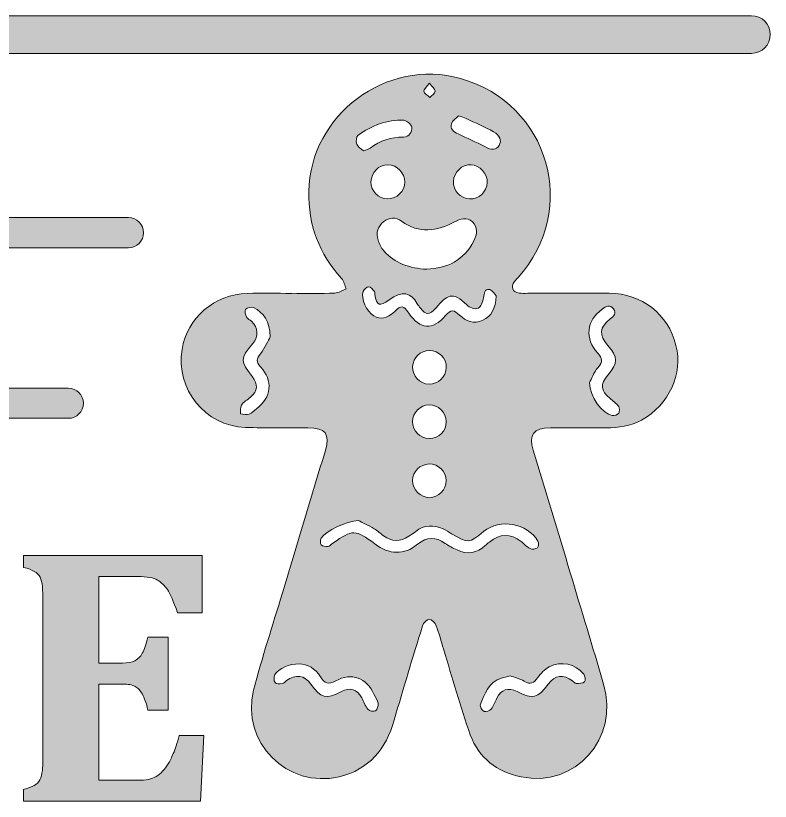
# Model space of a CAD drawing. Header units: inches. Extents: x 72 to 1008, y -817 to -264.
# Drawn here: x 845 to 1008, y -738 to -568.4 of the extents above; entities that cross this region are included whole.
import ezdxf

# ---------------------------------------------------------------- set-up
doc = ezdxf.new("R2010")
doc.units = ezdxf.units.IN
doc.header["$MEASUREMENT"] = 0
doc.layers.add('Layer 1', color=7, linetype='Continuous')

# ---------------------------------------------------------------- blocks, each defined once
blk = doc.blocks.new('block 14')
at = {"layer": 'Layer 1', "true_color": 0x680b10}
h = blk.add_hatch(color=246, dxfattribs=at)
h.dxf.hatch_style = 2
edge = h.paths.add_edge_path()
edge.add_spline(control_points=[(885.23, -684.91), (885.23, -684.91), (885.23, -697.27), (885.23, -697.27), (885.23, -697.27), (879.91, -697.27), (879.91, -697.27), (879.05, -694.81), (878.33, -693.14), (877.73, -692.27), (877.13, -691.41), (876.42, -690.72), (875.59, -690.21), (874.76, -689.71), (873.35, -689.45), (871.36, -689.45), (871.36, -689.45), (862.88, -689.45), (862.88, -689.45), (862.88, -689.45), (862.88, -708.12), (862.88, -708.12), (862.88, -708.12), (868.01, -708.12), (868.01, -708.12), (869.15, -708.12), (870.05, -707.95), (870.69, -707.63), (871.34, -707.31), (871.88, -706.77), (872.31, -706.02), (872.73, -705.26), (873.14, -704.1), (873.53, -702.52), (873.53, -702.52), (877.92, -702.52), (877.92, -702.52), (877.92, -702.52), (877.92, -718.3), (877.92, -718.3), (877.92, -718.3), (873.53, -718.3), (873.53, -718.3), (873.17, -716.8), (872.77, -715.65), (872.33, -714.86), (871.89, -714.07), (871.36, -713.51), (870.75, -713.17), (870.14, -712.83), (869.23, -712.66), (868.01, -712.66), (868.01, -712.66), (862.88, -712.66), (862.88, -712.66), (862.88, -712.66), (862.88, -733.43), (862.88, -733.43), (862.88, -733.43), (871.32, -733.43), (871.32, -733.43), (872.22, -733.43), (872.99, -733.37), (873.61, -733.25), (874.23, -733.13), (874.79, -732.93), (875.28, -732.65), (875.77, -732.36), (876.25, -731.97), (876.7, -731.48), (877.15, -730.99), (877.55, -730.46), (877.91, -729.89), (878.25, -729.32), (878.62, -728.57), (879.01, -727.63), (879.4, -726.7), (879.83, -725.42), (880.3, -723.78), (880.3, -723.78), (885.62, -723.78), (885.62, -723.78), (885.62, -723.78), (884.88, -737.97), (884.88, -737.97), (884.88, -737.97), (846.67, -737.97), (846.67, -737.97), (846.67, -737.97), (846.67, -735.41), (846.67, -735.41), (847.63, -735.15), (848.38, -734.87), (848.94, -734.57), (849.5, -734.27), (849.91, -733.86), (850.19, -733.33), (850.46, -732.8), (850.63, -732.12), (850.71, -731.31), (850.79, -730.49), (850.83, -729.46), (850.83, -728.21), (850.83, -728.21), (850.83, -694.7), (850.83, -694.7), (850.83, -693.49), (850.79, -692.46), (850.73, -691.63), (850.67, -690.8), (850.5, -690.13), (850.22, -689.61), (849.95, -689.09), (849.54, -688.67), (848.98, -688.35), (848.42, -688.02), (847.65, -687.73), (846.67, -687.47), (846.67, -687.47), (846.67, -684.91), (846.67, -684.91), (846.67, -684.91), (885.23, -684.91), (885.23, -684.91)], knot_values=[0, 0, 0, 0, 1, 1, 1, 2, 2, 2, 3, 3, 3, 4, 4, 4, 5, 5, 5, 6, 6, 6, 7, 7, 7, 8, 8, 8, 9, 9, 9, 10, 10, 10, 11, 11, 11, 12, 12, 12, 13, 13, 13, 14, 14, 14, 15, 15, 15, 16, 16, 16, 17, 17, 17, 18, 18, 18, 19, 19, 19, 20, 20, 20, 21, 21, 21, 22, 22, 22, 23, 23, 23, 24, 24, 24, 25, 25, 25, 26, 26, 26, 27, 27, 27, 28, 28, 28, 29, 29, 29, 30, 30, 30, 31, 31, 31, 32, 32, 32, 33, 33, 33, 34, 34, 34, 35, 35, 35, 36, 36, 36, 37, 37, 37, 38, 38, 38, 39, 39, 39, 40, 40, 40, 41, 41, 41, 41], degree=3, periodic=1)
at = {"layer": 'Layer 1', "lineweight": 0}
blk.add_open_spline([(885.23, -684.91), (885.23, -684.91), (885.23, -697.27), (885.23, -697.27), (885.23, -697.27), (879.91, -697.27), (879.91, -697.27), (879.05, -694.81), (878.33, -693.14), (877.73, -692.27), (877.13, -691.41), (876.42, -690.72), (875.59, -690.21), (874.76, -689.71), (873.35, -689.45), (871.36, -689.45), (871.36, -689.45), (862.88, -689.45), (862.88, -689.45), (862.88, -689.45), (862.88, -708.12), (862.88, -708.12), (862.88, -708.12), (868.01, -708.12), (868.01, -708.12), (869.15, -708.12), (870.05, -707.95), (870.69, -707.63), (871.34, -707.31), (871.88, -706.77), (872.31, -706.02), (872.73, -705.26), (873.14, -704.1), (873.53, -702.52), (873.53, -702.52), (877.92, -702.52), (877.92, -702.52), (877.92, -702.52), (877.92, -718.3), (877.92, -718.3), (877.92, -718.3), (873.53, -718.3), (873.53, -718.3), (873.17, -716.8), (872.77, -715.65), (872.33, -714.86), (871.89, -714.07), (871.36, -713.51), (870.75, -713.17), (870.14, -712.83), (869.23, -712.66), (868.01, -712.66), (868.01, -712.66), (862.88, -712.66), (862.88, -712.66), (862.88, -712.66), (862.88, -733.43), (862.88, -733.43), (862.88, -733.43), (871.32, -733.43), (871.32, -733.43), (872.22, -733.43), (872.99, -733.37), (873.61, -733.25), (874.23, -733.13), (874.79, -732.93), (875.28, -732.65), (875.77, -732.36), (876.25, -731.97), (876.7, -731.48), (877.15, -730.99), (877.55, -730.46), (877.91, -729.89), (878.25, -729.32), (878.62, -728.57), (879.01, -727.63), (879.4, -726.7), (879.83, -725.42), (880.3, -723.78), (880.3, -723.78), (885.62, -723.78), (885.62, -723.78), (885.62, -723.78), (884.88, -737.97), (884.88, -737.97), (884.88, -737.97), (846.67, -737.97), (846.67, -737.97), (846.67, -737.97), (846.67, -735.41), (846.67, -735.41), (847.63, -735.15), (848.38, -734.87), (848.94, -734.57), (849.5, -734.27), (849.91, -733.86), (850.19, -733.33), (850.46, -732.8), (850.63, -732.12), (850.71, -731.31), (850.79, -730.49), (850.83, -729.46), (850.83, -728.21), (850.83, -728.21), (850.83, -694.7), (850.83, -694.7), (850.83, -693.49), (850.79, -692.46), (850.73, -691.63), (850.67, -690.8), (850.5, -690.13), (850.22, -689.61), (849.95, -689.09), (849.54, -688.67), (848.98, -688.35), (848.42, -688.02), (847.65, -687.73), (846.67, -687.47), (846.67, -687.47), (846.67, -684.91), (846.67, -684.91), (846.67, -684.91), (885.23, -684.91), (885.23, -684.91)], degree=3, knots=[0, 0, 0, 0, 1, 1, 1, 2, 2, 2, 3, 3, 3, 4, 4, 4, 5, 5, 5, 6, 6, 6, 7, 7, 7, 8, 8, 8, 9, 9, 9, 10, 10, 10, 11, 11, 11, 12, 12, 12, 13, 13, 13, 14, 14, 14, 15, 15, 15, 16, 16, 16, 17, 17, 17, 18, 18, 18, 19, 19, 19, 20, 20, 20, 21, 21, 21, 22, 22, 22, 23, 23, 23, 24, 24, 24, 25, 25, 25, 26, 26, 26, 27, 27, 27, 28, 28, 28, 29, 29, 29, 30, 30, 30, 31, 31, 31, 32, 32, 32, 33, 33, 33, 34, 34, 34, 35, 35, 35, 36, 36, 36, 37, 37, 37, 38, 38, 38, 39, 39, 39, 40, 40, 40, 41, 41, 41, 41], dxfattribs=at)
blk = doc.blocks.new('block 18')
at = {"layer": 'Layer 1', "true_color": 0x680b10}
h = blk.add_hatch(color=246, dxfattribs=at)
h.dxf.hatch_style = 2
edge = h.paths.add_edge_path()
edge.add_spline(control_points=[(1003.91, -576.49), (1003.91, -576.49), (76.09, -576.49), (76.09, -576.49), (73.84, -576.49), (72.03, -574.67), (72.03, -572.42), (72.03, -570.18), (73.84, -568.36), (76.09, -568.36), (76.09, -568.36), (1003.91, -568.36), (1003.91, -568.36), (1006.16, -568.36), (1007.97, -570.18), (1007.97, -572.42), (1007.97, -574.67), (1006.16, -576.49), (1003.91, -576.49)], knot_values=[0, 0, 0, 0, 1, 1, 1, 2, 2, 2, 3, 3, 3, 4, 4, 4, 5, 5, 5, 6, 6, 6, 6], degree=3, periodic=1)
at = {"layer": 'Layer 1', "lineweight": 0}
blk.add_open_spline([(1003.91, -576.49), (1003.91, -576.49), (76.09, -576.49), (76.09, -576.49), (73.84, -576.49), (72.03, -574.67), (72.03, -572.42), (72.03, -570.18), (73.84, -568.36), (76.09, -568.36), (76.09, -568.36), (1003.91, -568.36), (1003.91, -568.36), (1006.16, -568.36), (1007.97, -570.18), (1007.97, -572.42), (1007.97, -574.67), (1006.16, -576.49), (1003.91, -576.49)], degree=3, knots=[0, 0, 0, 0, 1, 1, 1, 2, 2, 2, 3, 3, 3, 4, 4, 4, 5, 5, 5, 6, 6, 6, 6], dxfattribs=at)
blk = doc.blocks.new('block 17')
at = {"layer": 'Layer 1'}
blk.add_blockref('block 18', (0, 0), dxfattribs=at)
blk = doc.blocks.new('block 20')
at = {"layer": 'Layer 1', "true_color": 0x680b10}
h = blk.add_hatch(color=246, dxfattribs=at)
h.dxf.hatch_style = 2
edge = h.paths.add_edge_path()
edge.add_spline(control_points=[(904.52, -628.3), (907.65, -628.3), (910.79, -628.36), (913.92, -628.25), (914.73, -628.23), (915.53, -627.66), (916.34, -627.34), (916.03, -626.59), (915.88, -625.67), (915.36, -625.1), (910.48, -619.78), (908.15, -613.52), (908.28, -606.32), (908.56, -589.75), (925.07, -577.45), (941.06, -581.91), (960.13, -587.23), (966.79, -610.26), (953.48, -624.89), (953.22, -625.17), (952.95, -625.45), (952.72, -625.75), (951.84, -626.9), (952.26, -628.02), (953.69, -628.25), (954.29, -628.34), (954.9, -628.3), (955.51, -628.3), (961.39, -628.3), (967.27, -628.27), (973.15, -628.3), (980.24, -628.33), (985.88, -632.73), (987.6, -639.53), (989.16, -645.7), (986.1, -652.4), (980.15, -655.66), (977.78, -656.96), (975.18, -657.35), (972.5, -657.34), (968.49, -657.31), (964.48, -657.31), (960.46, -657.32), (956.84, -657.33), (955.74, -658.76), (956.77, -662.18), (959.42, -671.02), (962.11, -679.85), (964.77, -688.68), (967.17, -696.68), (969.61, -704.66), (971.96, -712.67), (975.39, -724.38), (965.83, -735.15), (954.12, -732.71), (948.94, -731.64), (944.98, -728.63), (943.17, -723.64), (940.97, -717.55), (939.27, -711.28), (937.37, -705.09), (936.85, -703.41), (936.45, -701.69), (935.81, -700.06), (935.58, -699.46), (934.82, -698.66), (934.33, -698.67), (933.8, -698.7), (933.02, -699.49), (932.84, -700.09), (930.74, -706.86), (928.68, -713.64), (926.73, -720.45), (924.94, -726.68), (921.32, -731.14), (914.85, -732.67), (903.67, -735.33), (893.53, -725.15), (896.36, -714.01), (898.16, -706.93), (900.47, -699.99), (902.57, -692.99), (905.65, -682.74), (908.77, -672.49), (911.85, -662.23), (912.92, -658.66), (911.87, -657.33), (908.1, -657.33), (903.59, -657.32), (899.08, -657.43), (894.58, -657.25), (885.82, -656.91), (879.52, -649.06), (880.89, -640.41), (881.98, -633.62), (887.9, -628.5), (894.96, -628.32), (898.14, -628.24), (901.33, -628.31), (904.52, -628.31), (904.52, -628.3), (904.52, -628.3), (904.52, -628.3)], knot_values=[0, 0, 0, 0, 1, 1, 1, 2, 2, 2, 3, 3, 3, 4, 4, 4, 5, 5, 5, 6, 6, 6, 7, 7, 7, 8, 8, 8, 9, 9, 9, 10, 10, 10, 11, 11, 11, 12, 12, 12, 13, 13, 13, 14, 14, 14, 15, 15, 15, 16, 16, 16, 17, 17, 17, 18, 18, 18, 19, 19, 19, 20, 20, 20, 21, 21, 21, 22, 22, 22, 23, 23, 23, 24, 24, 24, 25, 25, 25, 26, 26, 26, 27, 27, 27, 28, 28, 28, 29, 29, 29, 30, 30, 30, 31, 31, 31, 32, 32, 32, 33, 33, 33, 34, 34, 34, 34], degree=3, periodic=1)
edge = h.paths.add_edge_path()
edge.add_spline(control_points=[(933.78, -623.1), (938.13, -622.92), (941.77, -621.21), (943.92, -616.99), (944.66, -615.55), (944.85, -614.05), (943.61, -612.87), (942.43, -611.73), (941.01, -612.25), (939.76, -612.89), (935.9, -614.84), (932.12, -615.53), (928.31, -612.71), (927.12, -611.83), (925.65, -611.86), (924.45, -612.82), (923.19, -613.83), (922.73, -615.25), (923.24, -616.82), (923.5, -617.63), (923.92, -618.46), (924.48, -619.1), (926.86, -621.86), (930.04, -622.88), (933.78, -623.1)], knot_values=[0, 0, 0, 0, 1, 1, 1, 2, 2, 2, 3, 3, 3, 4, 4, 4, 5, 5, 5, 6, 6, 6, 7, 7, 7, 8, 8, 8, 8], degree=3, periodic=1)
edge = h.paths.add_edge_path()
edge.add_spline(control_points=[(918.98, -677.37), (916.48, -677.37), (911.85, -679.7), (910.94, -681.17), (910.72, -681.53), (910.72, -682.3), (910.96, -682.6), (911.22, -682.91), (911.91, -683.01), (912.38, -682.96), (912.77, -682.91), (913.11, -682.5), (913.47, -682.25), (917.77, -679.24), (918.33, -679.25), (922.54, -682.4), (925.63, -684.71), (928.82, -684.9), (931.77, -682.49), (933.86, -680.79), (935.65, -680.85), (937.71, -682.29), (938.51, -682.85), (939.42, -683.28), (940.3, -683.71), (942.54, -684.79), (944.57, -684.36), (946.41, -682.77), (946.7, -682.52), (946.98, -682.26), (947.28, -682.02), (949.67, -680.12), (951.71, -680.07), (954.17, -681.9), (954.83, -682.39), (955.37, -683.08), (956.09, -683.43), (956.51, -683.64), (957.29, -683.52), (957.67, -683.23), (957.93, -683.03), (957.98, -682.16), (957.77, -681.81), (955.43, -677.88), (949.6, -676.88), (946.05, -679.74), (942.86, -682.31), (942.69, -682.32), (939.13, -680.22), (938.52, -679.86), (937.93, -679.43), (937.28, -679.15), (935.22, -678.25), (933.23, -678.24), (931.38, -679.7), (930.91, -680.08), (930.4, -680.41), (929.9, -680.74), (927.95, -681.99), (926.31, -681.97), (924.4, -680.63), (923.73, -680.16), (923.14, -679.55), (922.43, -679.14), (921.12, -678.4), (919.75, -677.76), (918.98, -677.37)], knot_values=[0, 0, 0, 0, 1, 1, 1, 2, 2, 2, 3, 3, 3, 4, 4, 4, 5, 5, 5, 6, 6, 6, 7, 7, 7, 8, 8, 8, 9, 9, 9, 10, 10, 10, 11, 11, 11, 12, 12, 12, 13, 13, 13, 14, 14, 14, 15, 15, 15, 16, 16, 16, 17, 17, 17, 18, 18, 18, 19, 19, 19, 20, 20, 20, 21, 21, 21, 22, 22, 22, 22], degree=3, periodic=1)
edge = h.paths.add_edge_path()
edge.add_spline(control_points=[(948.75, -628.87), (948.49, -628.59), (948.01, -627.63), (947.36, -627.5), (946.18, -627.26), (946.21, -628.36), (946.02, -629.26), (945.85, -630.1), (945.46, -631.25), (944.84, -631.54), (944.25, -631.81), (942.96, -631.38), (942.43, -630.82), (939.37, -627.61), (938.01, -628.83), (935.78, -631.42), (935.74, -631.47), (935.72, -631.52), (935.68, -631.56), (934.35, -633.02), (933.57, -633.01), (932.38, -631.48), (932.14, -631.18), (931.9, -630.88), (931.71, -630.55), (930.3, -628.08), (928.51, -627.67), (925.62, -629.73), (923.6, -631.18), (922.97, -631.02), (922.55, -628.56), (922.52, -628.34), (922.59, -628.05), (922.47, -627.92), (922.09, -627.51), (921.65, -626.87), (921.24, -626.88), (920.81, -626.88), (920.17, -627.45), (920, -627.91), (919.45, -629.4), (920.78, -632.26), (922.32, -633.19), (923.75, -634.05), (925.14, -633.76), (926.76, -632.28), (928.37, -630.81), (928.67, -630.84), (929.89, -632.61), (932.32, -636.11), (935.07, -636.36), (937.79, -633.12), (938.96, -631.73), (939.64, -631.83), (940.85, -633.02), (942.2, -634.34), (943.92, -634.99), (945.84, -634.13), (947.81, -633.24), (948.6, -631.57), (948.75, -628.87)], knot_values=[0, 0, 0, 0, 1, 1, 1, 2, 2, 2, 3, 3, 3, 4, 4, 4, 5, 5, 5, 6, 6, 6, 7, 7, 7, 8, 8, 8, 9, 9, 9, 10, 10, 10, 11, 11, 11, 12, 12, 12, 13, 13, 13, 14, 14, 14, 15, 15, 15, 16, 16, 16, 17, 17, 17, 18, 18, 18, 19, 19, 19, 20, 20, 20, 20], degree=3, periodic=1)
edge = h.paths.add_edge_path()
edge.add_spline(control_points=[(899.96, -637.7), (899.81, -634.32), (898.5, -632.5), (896.35, -631.33), (895.94, -631.11), (894.95, -631.42), (894.58, -631.81), (894.34, -632.06), (894.65, -632.97), (894.89, -633.49), (895.06, -633.84), (895.57, -634.02), (895.88, -634.32), (897.38, -635.74), (897.48, -637.53), (896.16, -639.14), (893.45, -642.43), (893.45, -642.98), (896.08, -646.3), (897.38, -647.94), (897.25, -649.38), (895.67, -650.73), (895, -651.3), (894.19, -651.76), (893.71, -652.46), (893.4, -652.91), (893.57, -653.69), (893.52, -654.33), (894.16, -654.37), (894.85, -654.58), (895.42, -654.4), (896, -654.21), (896.45, -653.62), (896.98, -653.23), (900.24, -650.78), (900.63, -647.14), (897.82, -644.15), (896.81, -643.07), (897.04, -642.4), (897.82, -641.35), (898.8, -640.03), (899.5, -638.52), (899.96, -637.7)], knot_values=[0, 0, 0, 0, 1, 1, 1, 2, 2, 2, 3, 3, 3, 4, 4, 4, 5, 5, 5, 6, 6, 6, 7, 7, 7, 8, 8, 8, 9, 9, 9, 10, 10, 10, 11, 11, 11, 12, 12, 12, 13, 13, 13, 14, 14, 14, 14], degree=3, periodic=1)
edge = h.paths.add_edge_path()
edge.add_spline(control_points=[(968.94, -647.59), (968.99, -650.7), (971.65, -654.23), (973.82, -654.69), (974.25, -654.78), (974.97, -654.53), (975.22, -654.19), (975.46, -653.86), (975.46, -653.06), (975.22, -652.74), (974.7, -652.06), (973.96, -651.53), (973.29, -650.97), (971.32, -649.33), (971.2, -647.9), (972.89, -645.94), (975.1, -643.38), (975.09, -642.11), (972.84, -639.52), (970.92, -637.3), (971.05, -635.68), (973.4, -633.83), (974.17, -633.22), (974.79, -632.59), (974.09, -631.66), (973.34, -630.66), (972.46, -631.11), (971.65, -631.71), (968.23, -634.2), (967.81, -638.08), (970.71, -641.23), (971.71, -642.32), (971.84, -643.07), (970.78, -644.28), (969.82, -645.38), (969.32, -646.88), (968.94, -647.59)], knot_values=[0, 0, 0, 0, 1, 1, 1, 2, 2, 2, 3, 3, 3, 4, 4, 4, 5, 5, 5, 6, 6, 6, 7, 7, 7, 8, 8, 8, 9, 9, 9, 10, 10, 10, 11, 11, 11, 12, 12, 12, 12], degree=3, periodic=1)
edge = h.paths.add_edge_path()
edge.add_spline(control_points=[(951.78, -710.91), (950.98, -711.11), (950.44, -711.22), (949.92, -711.38), (947.04, -712.25), (946.3, -714.85), (945.33, -717.21), (945.2, -717.53), (945.75, -718.41), (946.15, -718.56), (946.57, -718.71), (947.39, -718.43), (947.68, -718.07), (948.22, -717.4), (948.5, -716.53), (948.89, -715.74), (949.83, -713.85), (951.4, -713.32), (953.26, -714.26), (956.73, -716.03), (957.65, -715.81), (960, -712.68), (961.49, -710.71), (963.26, -710.48), (965.25, -711.99), (965.52, -712.19), (965.78, -712.57), (966.03, -712.56), (966.67, -712.55), (967.46, -712.55), (967.87, -712.19), (968.12, -711.97), (967.98, -710.91), (967.66, -710.51), (965.86, -708.29), (962.74, -707.6), (960.21, -708.96), (959.25, -709.48), (958.39, -710.37), (957.73, -711.27), (956.89, -712.43), (956.19, -712.94), (954.79, -712.04), (953.85, -711.44), (952.67, -711.23), (951.78, -710.91)], knot_values=[0, 0, 0, 0, 1, 1, 1, 2, 2, 2, 3, 3, 3, 4, 4, 4, 5, 5, 5, 6, 6, 6, 7, 7, 7, 8, 8, 8, 9, 9, 9, 10, 10, 10, 11, 11, 11, 12, 12, 12, 13, 13, 13, 14, 14, 14, 15, 15, 15, 15], degree=3, periodic=1)
edge = h.paths.add_edge_path()
edge.add_spline(control_points=[(906.2, -708.3), (904, -708.3), (901.85, -709.23), (900.96, -710.62), (900.69, -711.05), (900.71, -711.92), (900.98, -712.33), (901.18, -712.64), (902.02, -712.63), (902.56, -712.57), (902.88, -712.54), (903.17, -712.13), (903.48, -711.91), (905.44, -710.45), (907.33, -710.74), (908.73, -712.7), (910.9, -715.74), (912.03, -716.01), (915.33, -714.28), (917.23, -713.29), (918.73, -713.75), (919.73, -715.64), (920.17, -716.47), (920.45, -717.41), (921.04, -718.1), (921.35, -718.46), (922.32, -718.67), (922.71, -718.45), (923.08, -718.24), (923.3, -717.36), (923.23, -716.82), (923.13, -716.15), (922.65, -715.53), (922.36, -714.88), (920.79, -711.33), (917.5, -710.06), (914.11, -711.97), (912.46, -712.9), (911.67, -712.49), (910.8, -711.08), (909.69, -709.27), (907.98, -708.38), (906.2, -708.3)], knot_values=[0, 0, 0, 0, 1, 1, 1, 2, 2, 2, 3, 3, 3, 4, 4, 4, 5, 5, 5, 6, 6, 6, 7, 7, 7, 8, 8, 8, 9, 9, 9, 10, 10, 10, 11, 11, 11, 12, 12, 12, 13, 13, 13, 14, 14, 14, 14], degree=3, periodic=1)
edge = h.paths.add_edge_path()
edge.add_spline(control_points=[(920.07, -597.54), (920.74, -597.27), (921.21, -597.19), (921.54, -596.94), (923.65, -595.3), (926.04, -594.59), (928.7, -594.55), (929.98, -594.53), (930.61, -593.45), (930.51, -592.43), (930.46, -591.86), (929.43, -590.98), (928.8, -590.94), (925.1, -590.7), (921.85, -592.12), (918.9, -594.2), (918.53, -594.47), (918.42, -595.54), (918.63, -596.07), (918.86, -596.67), (919.59, -597.08), (920.07, -597.54)], knot_values=[0, 0, 0, 0, 1, 1, 1, 2, 2, 2, 3, 3, 3, 4, 4, 4, 5, 5, 5, 6, 6, 6, 7, 7, 7, 7], degree=3, periodic=1)
edge = h.paths.add_edge_path()
edge.add_spline(control_points=[(925.31, -607.93), (927.26, -607.94), (929.02, -606.22), (929.04, -604.28), (929.06, -602.37), (927.28, -600.54), (925.38, -600.53), (923.43, -600.51), (921.73, -602.21), (921.7, -604.21), (921.67, -606.22), (923.32, -607.92), (925.31, -607.93)], knot_values=[0, 0, 0, 0, 1, 1, 1, 2, 2, 2, 3, 3, 3, 4, 4, 4, 4], degree=3, periodic=1)
edge = h.paths.add_edge_path()
edge.add_spline(control_points=[(939.52, -604.09), (939.43, -606.09), (941.02, -607.83), (943.01, -607.92), (944.97, -608.02), (946.75, -606.38), (946.84, -604.4), (946.92, -602.5), (945.21, -600.62), (943.32, -600.53), (941.4, -600.43), (939.6, -602.12), (939.52, -604.09)], knot_values=[0, 0, 0, 0, 1, 1, 1, 2, 2, 2, 3, 3, 3, 4, 4, 4, 4], degree=3, periodic=1)
edge = h.paths.add_edge_path()
edge.add_spline(control_points=[(937.98, -668.73), (937.95, -666.71), (936.3, -665.11), (934.27, -665.15), (932.34, -665.18), (930.72, -666.8), (930.69, -668.72), (930.66, -670.65), (932.42, -672.43), (934.34, -672.42), (936.29, -672.42), (938.01, -670.68), (937.98, -668.73)], knot_values=[0, 0, 0, 0, 1, 1, 1, 2, 2, 2, 3, 3, 3, 4, 4, 4, 4], degree=3, periodic=1)
edge = h.paths.add_edge_path()
edge.add_spline(control_points=[(937.98, -644.31), (938.01, -642.28), (936.39, -640.65), (934.35, -640.64), (932.39, -640.64), (930.77, -642.18), (930.7, -644.13), (930.62, -646.11), (932.23, -647.83), (934.25, -647.91), (936.2, -647.98), (937.95, -646.3), (937.98, -644.31)], knot_values=[0, 0, 0, 0, 1, 1, 1, 2, 2, 2, 3, 3, 3, 4, 4, 4, 4], degree=3, periodic=1)
edge = h.paths.add_edge_path()
edge.add_spline(control_points=[(934.33, -659.63), (936.41, -659.61), (938, -658.03), (937.98, -655.99), (937.96, -654.04), (936.19, -652.31), (934.27, -652.36), (932.37, -652.41), (930.72, -654.08), (930.7, -655.97), (930.67, -658.01), (932.29, -659.64), (934.33, -659.63)], knot_values=[0, 0, 0, 0, 1, 1, 1, 2, 2, 2, 3, 3, 3, 4, 4, 4, 4], degree=3, periodic=1)
edge = h.paths.add_edge_path()
edge.add_spline(control_points=[(940.61, -589.96), (940.16, -590.45), (939.39, -590.95), (939.13, -591.65), (938.71, -592.78), (939.56, -593.45), (940.52, -593.9), (942.44, -594.8), (944.4, -595.63), (946.28, -596.62), (947.84, -597.44), (948.75, -597.45), (949.39, -596.36), (950, -595.33), (949.6, -594.18), (948.16, -593.41), (946.22, -592.38), (944.22, -591.48), (942.25, -590.54), (941.85, -590.36), (941.43, -590.25), (940.61, -589.96)], knot_values=[0, 0, 0, 0, 1, 1, 1, 2, 2, 2, 3, 3, 3, 4, 4, 4, 5, 5, 5, 6, 6, 6, 7, 7, 7, 7], degree=3, periodic=1)
edge = h.paths.add_edge_path()
edge.add_spline(control_points=[(934.33, -582.95), (933.73, -583.75), (933.01, -584.32), (933.1, -584.68), (933.24, -585.2), (933.96, -585.57), (934.43, -586), (934.84, -585.56), (935.53, -585.13), (935.56, -584.66), (935.59, -584.22), (934.93, -583.73), (934.33, -582.95)], knot_values=[0, 0, 0, 0, 1, 1, 1, 2, 2, 2, 3, 3, 3, 4, 4, 4, 4], degree=3, periodic=1)
at = {"layer": 'Layer 1', "lineweight": 0}
for points, knots in [([(904.52, -628.3), (907.65, -628.3), (910.79, -628.36), (913.92, -628.25), (914.73, -628.23), (915.53, -627.66), (916.34, -627.34), (916.03, -626.59), (915.88, -625.67), (915.36, -625.1), (910.48, -619.78), (908.15, -613.52), (908.28, -606.32), (908.56, -589.75), (925.07, -577.45), (941.06, -581.91), (960.13, -587.23), (966.79, -610.26), (953.48, -624.89), (953.22, -625.17), (952.95, -625.45), (952.72, -625.75), (951.84, -626.9), (952.26, -628.02), (953.69, -628.25), (954.29, -628.34), (954.9, -628.3), (955.51, -628.3), (961.39, -628.3), (967.27, -628.27), (973.15, -628.3), (980.24, -628.33), (985.88, -632.73), (987.6, -639.53), (989.16, -645.7), (986.1, -652.4), (980.15, -655.66), (977.78, -656.96), (975.18, -657.35), (972.5, -657.34), (968.49, -657.31), (964.48, -657.31), (960.46, -657.32), (956.84, -657.33), (955.74, -658.76), (956.77, -662.18), (959.42, -671.02), (962.11, -679.85), (964.77, -688.68), (967.17, -696.68), (969.61, -704.66), (971.96, -712.67), (975.39, -724.38), (965.83, -735.15), (954.12, -732.71), (948.94, -731.64), (944.98, -728.63), (943.17, -723.64), (940.97, -717.55), (939.27, -711.28), (937.37, -705.09), (936.85, -703.41), (936.45, -701.69), (935.81, -700.06), (935.58, -699.46), (934.82, -698.66), (934.33, -698.67), (933.8, -698.7), (933.02, -699.49), (932.84, -700.09), (930.74, -706.86), (928.68, -713.64), (926.73, -720.45), (924.94, -726.68), (921.32, -731.14), (914.85, -732.67), (903.67, -735.33), (893.53, -725.15), (896.36, -714.01), (898.16, -706.93), (900.47, -699.99), (902.57, -692.99), (905.65, -682.74), (908.77, -672.49), (911.85, -662.23), (912.92, -658.66), (911.87, -657.33), (908.1, -657.33), (903.59, -657.32), (899.08, -657.43), (894.58, -657.25), (885.82, -656.91), (879.52, -649.06), (880.89, -640.41), (881.98, -633.62), (887.9, -628.5), (894.96, -628.32), (898.14, -628.24), (901.33, -628.31), (904.52, -628.31), (904.52, -628.3), (904.52, -628.3), (904.52, -628.3)], [0, 0, 0, 0, 1, 1, 1, 2, 2, 2, 3, 3, 3, 4, 4, 4, 5, 5, 5, 6, 6, 6, 7, 7, 7, 8, 8, 8, 9, 9, 9, 10, 10, 10, 11, 11, 11, 12, 12, 12, 13, 13, 13, 14, 14, 14, 15, 15, 15, 16, 16, 16, 17, 17, 17, 18, 18, 18, 19, 19, 19, 20, 20, 20, 21, 21, 21, 22, 22, 22, 23, 23, 23, 24, 24, 24, 25, 25, 25, 26, 26, 26, 27, 27, 27, 28, 28, 28, 29, 29, 29, 30, 30, 30, 31, 31, 31, 32, 32, 32, 33, 33, 33, 34, 34, 34, 34]), ([(934.33, -582.95), (933.73, -583.75), (933.01, -584.32), (933.1, -584.68), (933.24, -585.2), (933.96, -585.57), (934.43, -586), (934.84, -585.56), (935.53, -585.13), (935.56, -584.66), (935.59, -584.22), (934.93, -583.73), (934.33, -582.95)], [0, 0, 0, 0, 1, 1, 1, 2, 2, 2, 3, 3, 3, 4, 4, 4, 4]), ([(940.61, -589.96), (940.16, -590.45), (939.39, -590.95), (939.13, -591.65), (938.71, -592.78), (939.56, -593.45), (940.52, -593.9), (942.44, -594.8), (944.4, -595.63), (946.28, -596.62), (947.84, -597.44), (948.75, -597.45), (949.39, -596.36), (950, -595.33), (949.6, -594.18), (948.16, -593.41), (946.22, -592.38), (944.22, -591.48), (942.25, -590.54), (941.85, -590.36), (941.43, -590.25), (940.61, -589.96)], [0, 0, 0, 0, 1, 1, 1, 2, 2, 2, 3, 3, 3, 4, 4, 4, 5, 5, 5, 6, 6, 6, 7, 7, 7, 7]), ([(920.07, -597.54), (920.74, -597.27), (921.21, -597.19), (921.54, -596.94), (923.65, -595.3), (926.04, -594.59), (928.7, -594.55), (929.98, -594.53), (930.61, -593.45), (930.51, -592.43), (930.46, -591.86), (929.43, -590.98), (928.8, -590.94), (925.1, -590.7), (921.85, -592.12), (918.9, -594.2), (918.53, -594.47), (918.42, -595.54), (918.63, -596.07), (918.86, -596.67), (919.59, -597.08), (920.07, -597.54)], [0, 0, 0, 0, 1, 1, 1, 2, 2, 2, 3, 3, 3, 4, 4, 4, 5, 5, 5, 6, 6, 6, 7, 7, 7, 7]), ([(925.31, -607.93), (927.26, -607.94), (929.02, -606.22), (929.04, -604.28), (929.06, -602.37), (927.28, -600.54), (925.38, -600.53), (923.43, -600.51), (921.73, -602.21), (921.7, -604.21), (921.67, -606.22), (923.32, -607.92), (925.31, -607.93)], [0, 0, 0, 0, 1, 1, 1, 2, 2, 2, 3, 3, 3, 4, 4, 4, 4]), ([(939.52, -604.09), (939.43, -606.09), (941.02, -607.83), (943.01, -607.92), (944.97, -608.02), (946.75, -606.38), (946.84, -604.4), (946.92, -602.5), (945.21, -600.62), (943.32, -600.53), (941.4, -600.43), (939.6, -602.12), (939.52, -604.09)], [0, 0, 0, 0, 1, 1, 1, 2, 2, 2, 3, 3, 3, 4, 4, 4, 4]), ([(933.78, -623.1), (938.13, -622.92), (941.77, -621.21), (943.92, -616.99), (944.66, -615.55), (944.85, -614.05), (943.61, -612.87), (942.43, -611.73), (941.01, -612.25), (939.76, -612.89), (935.9, -614.84), (932.12, -615.53), (928.31, -612.71), (927.12, -611.83), (925.65, -611.86), (924.45, -612.82), (923.19, -613.83), (922.73, -615.25), (923.24, -616.82), (923.5, -617.63), (923.92, -618.46), (924.48, -619.1), (926.86, -621.86), (930.04, -622.88), (933.78, -623.1)], [0, 0, 0, 0, 1, 1, 1, 2, 2, 2, 3, 3, 3, 4, 4, 4, 5, 5, 5, 6, 6, 6, 7, 7, 7, 8, 8, 8, 8]), ([(948.75, -628.87), (948.49, -628.59), (948.01, -627.63), (947.36, -627.5), (946.18, -627.26), (946.21, -628.36), (946.02, -629.26), (945.85, -630.1), (945.46, -631.25), (944.84, -631.54), (944.25, -631.81), (942.96, -631.38), (942.43, -630.82), (939.37, -627.61), (938.01, -628.83), (935.78, -631.42), (935.74, -631.47), (935.72, -631.52), (935.68, -631.56), (934.35, -633.02), (933.57, -633.01), (932.38, -631.48), (932.14, -631.18), (931.9, -630.88), (931.71, -630.55), (930.3, -628.08), (928.51, -627.67), (925.62, -629.73), (923.6, -631.18), (922.97, -631.02), (922.55, -628.56), (922.52, -628.34), (922.59, -628.05), (922.47, -627.92), (922.09, -627.51), (921.65, -626.87), (921.24, -626.88), (920.81, -626.88), (920.17, -627.45), (920, -627.91), (919.45, -629.4), (920.78, -632.26), (922.32, -633.19), (923.75, -634.05), (925.14, -633.76), (926.76, -632.28), (928.37, -630.81), (928.67, -630.84), (929.89, -632.61), (932.32, -636.11), (935.07, -636.36), (937.79, -633.12), (938.96, -631.73), (939.64, -631.83), (940.85, -633.02), (942.2, -634.34), (943.92, -634.99), (945.84, -634.13), (947.81, -633.24), (948.6, -631.57), (948.75, -628.87)], [0, 0, 0, 0, 1, 1, 1, 2, 2, 2, 3, 3, 3, 4, 4, 4, 5, 5, 5, 6, 6, 6, 7, 7, 7, 8, 8, 8, 9, 9, 9, 10, 10, 10, 11, 11, 11, 12, 12, 12, 13, 13, 13, 14, 14, 14, 15, 15, 15, 16, 16, 16, 17, 17, 17, 18, 18, 18, 19, 19, 19, 20, 20, 20, 20]), ([(968.94, -647.59), (968.99, -650.7), (971.65, -654.23), (973.82, -654.69), (974.25, -654.78), (974.97, -654.53), (975.22, -654.19), (975.46, -653.86), (975.46, -653.06), (975.22, -652.74), (974.7, -652.06), (973.96, -651.53), (973.29, -650.97), (971.32, -649.33), (971.2, -647.9), (972.89, -645.94), (975.1, -643.38), (975.09, -642.11), (972.84, -639.52), (970.92, -637.3), (971.05, -635.68), (973.4, -633.83), (974.17, -633.22), (974.79, -632.59), (974.09, -631.66), (973.34, -630.66), (972.46, -631.11), (971.65, -631.71), (968.23, -634.2), (967.81, -638.08), (970.71, -641.23), (971.71, -642.32), (971.84, -643.07), (970.78, -644.28), (969.82, -645.38), (969.32, -646.88), (968.94, -647.59)], [0, 0, 0, 0, 1, 1, 1, 2, 2, 2, 3, 3, 3, 4, 4, 4, 5, 5, 5, 6, 6, 6, 7, 7, 7, 8, 8, 8, 9, 9, 9, 10, 10, 10, 11, 11, 11, 12, 12, 12, 12]), ([(899.96, -637.7), (899.81, -634.32), (898.5, -632.5), (896.35, -631.33), (895.94, -631.11), (894.95, -631.42), (894.58, -631.81), (894.34, -632.06), (894.65, -632.97), (894.89, -633.49), (895.06, -633.84), (895.57, -634.02), (895.88, -634.32), (897.38, -635.74), (897.48, -637.53), (896.16, -639.14), (893.45, -642.43), (893.45, -642.98), (896.08, -646.3), (897.38, -647.94), (897.25, -649.38), (895.67, -650.73), (895, -651.3), (894.19, -651.76), (893.71, -652.46), (893.4, -652.91), (893.57, -653.69), (893.52, -654.33), (894.16, -654.37), (894.85, -654.58), (895.42, -654.4), (896, -654.21), (896.45, -653.62), (896.98, -653.23), (900.24, -650.78), (900.63, -647.14), (897.82, -644.15), (896.81, -643.07), (897.04, -642.4), (897.82, -641.35), (898.8, -640.03), (899.5, -638.52), (899.96, -637.7)], [0, 0, 0, 0, 1, 1, 1, 2, 2, 2, 3, 3, 3, 4, 4, 4, 5, 5, 5, 6, 6, 6, 7, 7, 7, 8, 8, 8, 9, 9, 9, 10, 10, 10, 11, 11, 11, 12, 12, 12, 13, 13, 13, 14, 14, 14, 14]), ([(937.98, -644.31), (938.01, -642.28), (936.39, -640.65), (934.35, -640.64), (932.39, -640.64), (930.77, -642.18), (930.7, -644.13), (930.62, -646.11), (932.23, -647.83), (934.25, -647.91), (936.2, -647.98), (937.95, -646.3), (937.98, -644.31)], [0, 0, 0, 0, 1, 1, 1, 2, 2, 2, 3, 3, 3, 4, 4, 4, 4]), ([(934.33, -659.63), (936.41, -659.61), (938, -658.03), (937.98, -655.99), (937.96, -654.04), (936.19, -652.31), (934.27, -652.36), (932.37, -652.41), (930.72, -654.08), (930.7, -655.97), (930.67, -658.01), (932.29, -659.64), (934.33, -659.63)], [0, 0, 0, 0, 1, 1, 1, 2, 2, 2, 3, 3, 3, 4, 4, 4, 4]), ([(937.98, -668.73), (937.95, -666.71), (936.3, -665.11), (934.27, -665.15), (932.34, -665.18), (930.72, -666.8), (930.69, -668.72), (930.66, -670.65), (932.42, -672.43), (934.34, -672.42), (936.29, -672.42), (938.01, -670.68), (937.98, -668.73)], [0, 0, 0, 0, 1, 1, 1, 2, 2, 2, 3, 3, 3, 4, 4, 4, 4]), ([(918.98, -677.37), (916.48, -677.37), (911.85, -679.7), (910.94, -681.17), (910.72, -681.53), (910.72, -682.3), (910.96, -682.6), (911.22, -682.91), (911.91, -683.01), (912.38, -682.96), (912.77, -682.91), (913.11, -682.5), (913.47, -682.25), (917.77, -679.24), (918.33, -679.25), (922.54, -682.4), (925.63, -684.71), (928.82, -684.9), (931.77, -682.49), (933.86, -680.79), (935.65, -680.85), (937.71, -682.29), (938.51, -682.85), (939.42, -683.28), (940.3, -683.71), (942.54, -684.79), (944.57, -684.36), (946.41, -682.77), (946.7, -682.52), (946.98, -682.26), (947.28, -682.02), (949.67, -680.12), (951.71, -680.07), (954.17, -681.9), (954.83, -682.39), (955.37, -683.08), (956.09, -683.43), (956.51, -683.64), (957.29, -683.52), (957.67, -683.23), (957.93, -683.03), (957.98, -682.16), (957.77, -681.81), (955.43, -677.88), (949.6, -676.88), (946.05, -679.74), (942.86, -682.31), (942.69, -682.32), (939.13, -680.22), (938.52, -679.86), (937.93, -679.43), (937.28, -679.15), (935.22, -678.25), (933.23, -678.24), (931.38, -679.7), (930.91, -680.08), (930.4, -680.41), (929.9, -680.74), (927.95, -681.99), (926.31, -681.97), (924.4, -680.63), (923.73, -680.16), (923.14, -679.55), (922.43, -679.14), (921.12, -678.4), (919.75, -677.76), (918.98, -677.37)], [0, 0, 0, 0, 1, 1, 1, 2, 2, 2, 3, 3, 3, 4, 4, 4, 5, 5, 5, 6, 6, 6, 7, 7, 7, 8, 8, 8, 9, 9, 9, 10, 10, 10, 11, 11, 11, 12, 12, 12, 13, 13, 13, 14, 14, 14, 15, 15, 15, 16, 16, 16, 17, 17, 17, 18, 18, 18, 19, 19, 19, 20, 20, 20, 21, 21, 21, 22, 22, 22, 22]), ([(906.2, -708.3), (904, -708.3), (901.85, -709.23), (900.96, -710.62), (900.69, -711.05), (900.71, -711.92), (900.98, -712.33), (901.18, -712.64), (902.02, -712.63), (902.56, -712.57), (902.88, -712.54), (903.17, -712.13), (903.48, -711.91), (905.44, -710.45), (907.33, -710.74), (908.73, -712.7), (910.9, -715.74), (912.03, -716.01), (915.33, -714.28), (917.23, -713.29), (918.73, -713.75), (919.73, -715.64), (920.17, -716.47), (920.45, -717.41), (921.04, -718.1), (921.35, -718.46), (922.32, -718.67), (922.71, -718.45), (923.08, -718.24), (923.3, -717.36), (923.23, -716.82), (923.13, -716.15), (922.65, -715.53), (922.36, -714.88), (920.79, -711.33), (917.5, -710.06), (914.11, -711.97), (912.46, -712.9), (911.67, -712.49), (910.8, -711.08), (909.69, -709.27), (907.98, -708.38), (906.2, -708.3)], [0, 0, 0, 0, 1, 1, 1, 2, 2, 2, 3, 3, 3, 4, 4, 4, 5, 5, 5, 6, 6, 6, 7, 7, 7, 8, 8, 8, 9, 9, 9, 10, 10, 10, 11, 11, 11, 12, 12, 12, 13, 13, 13, 14, 14, 14, 14]), ([(951.78, -710.91), (950.98, -711.11), (950.44, -711.22), (949.92, -711.38), (947.04, -712.25), (946.3, -714.85), (945.33, -717.21), (945.2, -717.53), (945.75, -718.41), (946.15, -718.56), (946.57, -718.71), (947.39, -718.43), (947.68, -718.07), (948.22, -717.4), (948.5, -716.53), (948.89, -715.74), (949.83, -713.85), (951.4, -713.32), (953.26, -714.26), (956.73, -716.03), (957.65, -715.81), (960, -712.68), (961.49, -710.71), (963.26, -710.48), (965.25, -711.99), (965.52, -712.19), (965.78, -712.57), (966.03, -712.56), (966.67, -712.55), (967.46, -712.55), (967.87, -712.19), (968.12, -711.97), (967.98, -710.91), (967.66, -710.51), (965.86, -708.29), (962.74, -707.6), (960.21, -708.96), (959.25, -709.48), (958.39, -710.37), (957.73, -711.27), (956.89, -712.43), (956.19, -712.94), (954.79, -712.04), (953.85, -711.44), (952.67, -711.23), (951.78, -710.91)], [0, 0, 0, 0, 1, 1, 1, 2, 2, 2, 3, 3, 3, 4, 4, 4, 5, 5, 5, 6, 6, 6, 7, 7, 7, 8, 8, 8, 9, 9, 9, 10, 10, 10, 11, 11, 11, 12, 12, 12, 13, 13, 13, 14, 14, 14, 15, 15, 15, 15])]:
    blk.add_open_spline(points, degree=3, knots=knots, dxfattribs=at)
blk = doc.blocks.new('block 19')
at = {"layer": 'Layer 1'}
blk.add_blockref('block 20', (0, 0), dxfattribs=at)
blk = doc.blocks.new('block 27')
at = {"layer": 'Layer 1', "true_color": 0x680b10}
h = blk.add_hatch(color=246, dxfattribs=at)
h.dxf.hatch_style = 2
edge = h.paths.add_edge_path()
edge.add_spline(control_points=[(869.32, -618.46), (869.32, -618.46), (765.33, -618.46), (765.33, -618.46), (763.53, -618.46), (762.08, -617.01), (762.08, -615.21), (762.08, -613.42), (763.53, -611.96), (765.33, -611.96), (765.33, -611.96), (869.32, -611.96), (869.32, -611.96), (871.12, -611.96), (872.57, -613.42), (872.57, -615.21), (872.57, -617.01), (871.12, -618.46), (869.32, -618.46)], knot_values=[0, 0, 0, 0, 1, 1, 1, 2, 2, 2, 3, 3, 3, 4, 4, 4, 5, 5, 5, 6, 6, 6, 6], degree=3, periodic=1)
at = {"layer": 'Layer 1', "lineweight": 0}
blk.add_open_spline([(869.32, -618.46), (869.32, -618.46), (765.33, -618.46), (765.33, -618.46), (763.53, -618.46), (762.08, -617.01), (762.08, -615.21), (762.08, -613.42), (763.53, -611.96), (765.33, -611.96), (765.33, -611.96), (869.32, -611.96), (869.32, -611.96), (871.12, -611.96), (872.57, -613.42), (872.57, -615.21), (872.57, -617.01), (871.12, -618.46), (869.32, -618.46)], degree=3, knots=[0, 0, 0, 0, 1, 1, 1, 2, 2, 2, 3, 3, 3, 4, 4, 4, 5, 5, 5, 6, 6, 6, 6], dxfattribs=at)
blk = doc.blocks.new('block 28')
at = {"layer": 'Layer 1', "true_color": 0x680b10}
h = blk.add_hatch(color=246, dxfattribs=at)
h.dxf.hatch_style = 2
edge = h.paths.add_edge_path()
edge.add_spline(control_points=[(856.32, -655.29), (856.32, -655.29), (765.33, -655.29), (765.33, -655.29), (763.53, -655.29), (762.08, -653.84), (762.08, -652.04), (762.08, -650.25), (763.53, -648.79), (765.33, -648.79), (765.33, -648.79), (856.32, -648.79), (856.32, -648.79), (858.12, -648.79), (859.57, -650.25), (859.57, -652.04), (859.57, -653.84), (858.12, -655.29), (856.32, -655.29)], knot_values=[0, 0, 0, 0, 1, 1, 1, 2, 2, 2, 3, 3, 3, 4, 4, 4, 5, 5, 5, 6, 6, 6, 6], degree=3, periodic=1)
at = {"layer": 'Layer 1', "lineweight": 0}
blk.add_open_spline([(856.32, -655.29), (856.32, -655.29), (765.33, -655.29), (765.33, -655.29), (763.53, -655.29), (762.08, -653.84), (762.08, -652.04), (762.08, -650.25), (763.53, -648.79), (765.33, -648.79), (765.33, -648.79), (856.32, -648.79), (856.32, -648.79), (858.12, -648.79), (859.57, -650.25), (859.57, -652.04), (859.57, -653.84), (858.12, -655.29), (856.32, -655.29)], degree=3, knots=[0, 0, 0, 0, 1, 1, 1, 2, 2, 2, 3, 3, 3, 4, 4, 4, 5, 5, 5, 6, 6, 6, 6], dxfattribs=at)
blk = doc.blocks.new('block 26')
at = {"layer": 'Layer 1'}
for name in ['block 27', 'block 28']:
    blk.add_blockref(name, (0, 0), dxfattribs=at)
blk = doc.blocks.new('block 2')
at = {"layer": 'Layer 1'}
for name in ['block 17', 'block 19', 'block 26', 'block 14']:
    blk.add_blockref(name, (0, 0), dxfattribs=at)

msp = doc.modelspace()

# ---------------------------------------------------------------- block references
at = {"layer": 'Layer 1'}
msp.add_blockref('block 2', (0, 0), dxfattribs=at)

doc.saveas('drawing.dxf')
